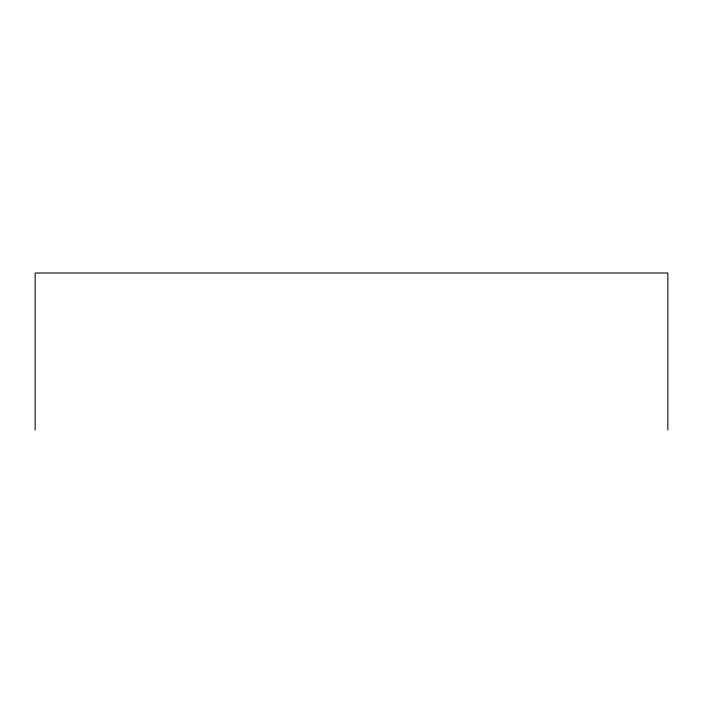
<?xml version="1.0" encoding="UTF-8"?>
<svg xmlns="http://www.w3.org/2000/svg" width="703" height="703" viewBox="0 0 703 703"><rect width="100%" height="100%" fill="white"/><g stroke="black" fill="none" stroke-linecap="round" stroke-linejoin="round"><path stroke-width="1.05" d="M667.85 430.008L667.85 272.992L35.15 272.992L35.15 430.008"/></g></svg>
